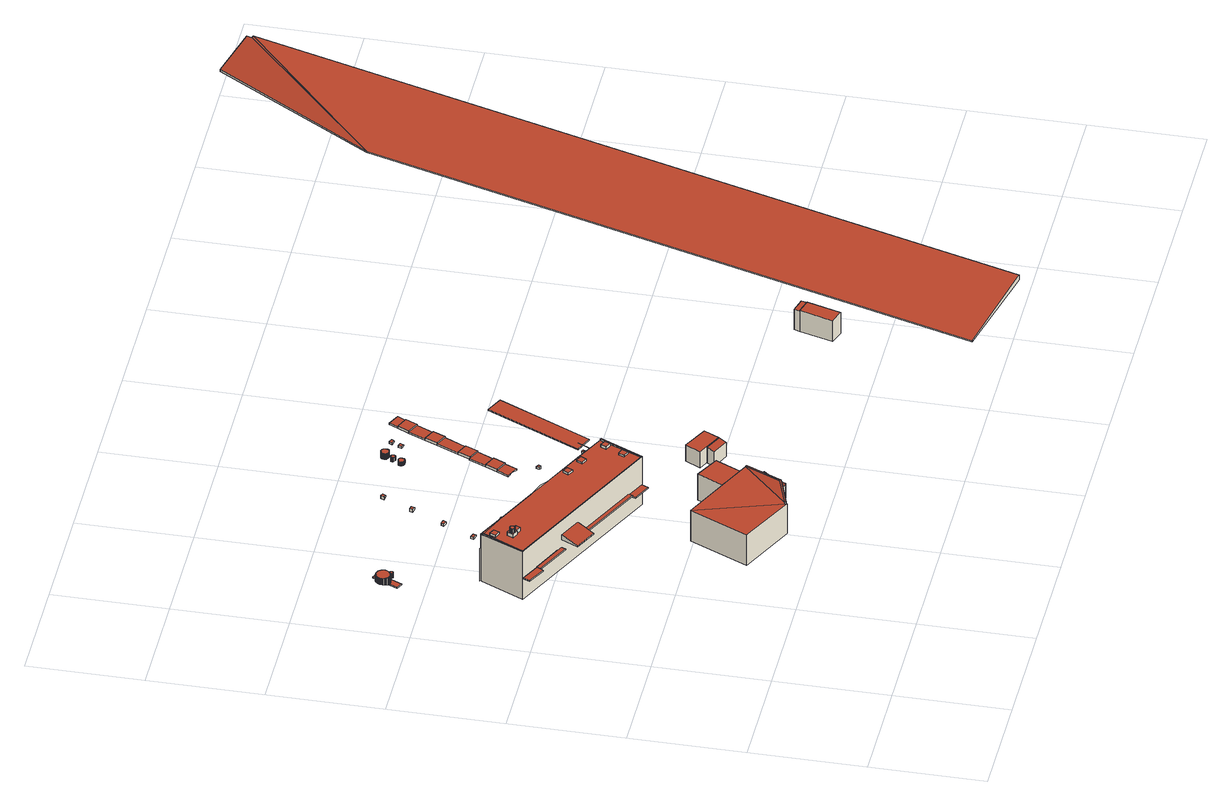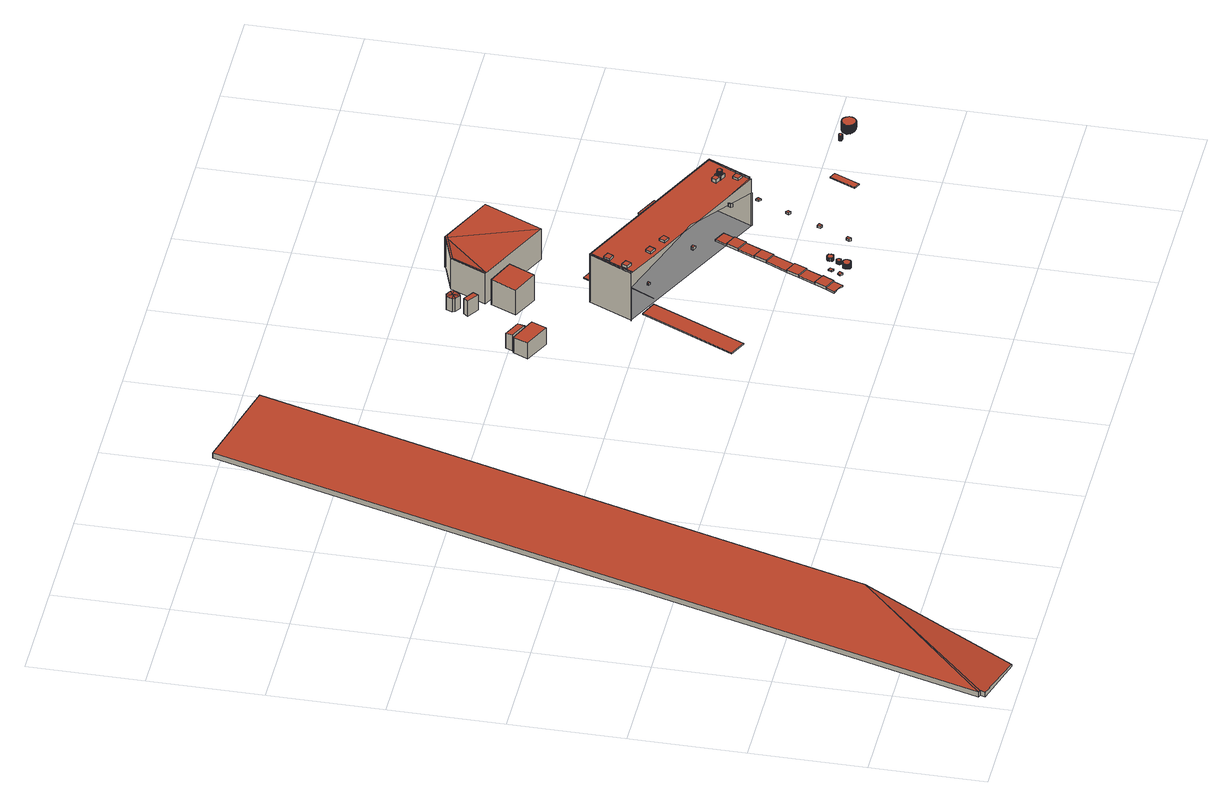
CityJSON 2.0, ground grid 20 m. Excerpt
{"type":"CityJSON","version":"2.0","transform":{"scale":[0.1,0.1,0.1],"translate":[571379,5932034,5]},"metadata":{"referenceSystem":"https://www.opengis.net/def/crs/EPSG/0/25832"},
"CityObjects":{
"building1":{"type":"Building","attributes":{"Grundfläche 2D":"11258.269333","Grundhöhe NN":"5.771"},"children":["building1-1","building1-2","building1-3"]},
"building1-1":{"type":"BuildingInstallation","parents":["building1"],"geometry":[{"type":"MultiSurface","lod":"3","boundaries":[[[0,1,2,3,4,5,6,7,8,9,10,11,12,13,14,15,16,17,18,19,20,21,22,23,24,25,26,27,28,29,30,31,32,33,34,35,36,37,38,39,40,41,42,43,44,45,46,47,48,49,50,51,52,53,54,55,56,57,58,59,60,61,62,63,64,65,66,67,68,69,70,71,72,73,74,75]],[[4,3,76,77]],[[5,4,77,78]],[[6,5,78,79]],[[7,6,79,80]],[[74,73,81,82]],[[75,74,82,83]],[[0,75,83,84]],[[1,0,84,85]],[[2,1,85,86]],[[3,2,86,76]],[[8,7,80,87]],[[9,8,87,88]],[[10,9,88,89]],[[11,10,89,90]],[[12,11,90,91]],[[13,12,91,92]],[[14,13,92,93]],[[15,14,93,94]],[[16,15,94,95]],[[17,16,95,96]],[[18,17,96,97]],[[19,18,97,98]],[[20,19,98,99]],[[21,20,99,100]],[[22,21,100,101]],[[23,22,101,102]],[[24,23,102,103]],[[25,24,103,104]],[[25,104,105]],[[26,25,105,106]],[[27,26,106,107]],[[28,27,107,108]],[[29,28,108,109]],[[30,29,109,110]],[[31,30,110,111]],[[32,31,111,112]],[[33,32,112,113]],[[34,33,113,114]],[[35,34,114,115]],[[36,35,115,116]],[[37,36,116,117]],[[38,37,117,118]],[[39,38,118,119]],[[40,39,119,120]],[[41,40,120,121]],[[42,41,121,122]],[[43,42,122,123]],[[44,43,123,124]],[[45,44,124,125]],[[46,45,125,126]],[[47,46,126,127]],[[48,47,127,128]],[[49,48,128,129]],[[50,49,129,130]],[[51,50,130,131]],[[52,51,131,132]],[[53,52,132,133]],[[54,53,133,134]],[[55,54,134,135]],[[56,55,135,136]],[[57,56,136,137]],[[58,57,137,138]],[[59,58,138,139]],[[60,59,139,140]],[[61,60,140,141]],[[62,61,141,142]],[[63,62,142,143]],[[64,63,143,144]],[[65,64,144,145]],[[66,65,145,146]],[[67,66,146,147]],[[68,67,147,148]],[[69,68,148,149]],[[70,69,149,150]],[[71,70,150,151]],[[72,71,151,152]],[[73,72,152,81]]],"semantics":{"surfaces":[{"type":"RoofSurface"},{"type":"WallSurface"}],"values":[0,1,1,1,1,1,1,1,1,1,1,1,1,1,1,1,1,1,1,1,1,1,1,1,1,1,1,1,1,1,1,1,1,1,1,1,1,1,1,1,1,1,1,1,1,1,1,1,1,1,1,1,1,1,1,1,1,1,1,1,1,1,1,1,1,1,1,1,1,1,1,1,1,1,1,1,1,1]}}]},
"building1-2":{"type":"BuildingInstallation","parents":["building1"],"geometry":[{"type":"MultiSurface","lod":"3","boundaries":[[[153,154,155,156,157,158,159,160,161,162,163,164,165,166,167,168,169,170,171,172,173,174,175,176]],[[177,153,176,178]],[[154,153,177,179]],[[155,154,179,180]],[[156,155,180,181]],[[157,156,181,182]],[[158,157,182,183]],[[159,158,183,184]],[[160,159,184,185]],[[160,185,186]],[[161,160,186,187]],[[162,161,187,188]],[[163,162,188,189]],[[164,163,189,190]],[[165,164,190,191]],[[166,165,191,192]],[[167,166,192,193]],[[168,167,193,194]],[[169,168,194,195]],[[170,169,195,196]],[[171,170,196,197]],[[172,171,197,198]],[[173,172,198,199]],[[200,174,173,199]],[[174,200,201]],[[202,175,174,201]],[[176,175,202,178]]],"semantics":{"surfaces":[{"type":"RoofSurface"},{"type":"WallSurface"}],"values":[0,1,1,1,1,1,1,1,1,1,1,1,1,1,1,1,1,1,1,1,1,1,1,1,1,1,1]}}]},
"building1-3":{"type":"BuildingInstallation","parents":["building1"],"geometry":[{"type":"MultiSurface","lod":"3","boundaries":[[[203,204,205,206]],[[207,208,206,205]],[[208,209,203,206]],[[209,210,204,203]],[[210,207,205,204]],[[210,209,208,207]]],"semantics":{"surfaces":[{"type":"RoofSurface"},{"type":"WallSurface"},{"type":"OuterCeilingSurface"}],"values":[0,1,1,1,1,2]}}]},
"building2":{"type":"Building","attributes":{"Grundfläche 2D":"3226.239899","Grundhöhe NN":"5.572"},"children":["building2-1","building2-2","building2-3","building2-4","building2-5","building2-6","building2-7","building2-8","building2-9","building2-10","building2-11","building2-12","building2-13","building2-14","building2-15","building2-16","building2-17","building2-18","building2-19","building2-20","building2-21","building2-22","building2-23","building2-24","building2-25","building2-26","building2-27","building2-28","building2-29","building2-30","building2-31","building2-32","building2-33","building2-34","building2-35","building2-36"],"geometry":[{"type":"MultiSurface","lod":"3","boundaries":[[[211,212,213,214,215,216,217]],[[218,219,217,216]],[[215,214,220]],[[221,216,215,220]],[[222,223,224,212,211,217]],[[225,213,212,224]],[[226,221,220,214,213,225,227,228]],[[226,229,221]],[[228,230,231,232,226]],[[227,225,224,223]],[[230,228,227]],[[227,223,222,231,230]],[[233,231,222,234]],[[233,235,231]]],"semantics":{"surfaces":[{"type":"WallSurface"},{"type":"RoofSurface"},{"type":"GroundSurface"}],"values":[0,0,1,0,2,0,1,0,0,0,1,0,0,1]}}]},
"building2-1":{"type":"BuildingInstallation","parents":["building2"],"geometry":[{"type":"MultiSurface","lod":"3","boundaries":[[[236,237,238,239,240]],[[237,241,242,243,238]],[[239,238,243,244]],[[240,239,244,245]],[[245,242,241,246,236,240]],[[243,242,245,244]]],"semantics":{"surfaces":[{"type":"RoofSurface"},{"type":"WallSurface"},{"type":"OuterCeilingSurface"}],"values":[0,1,1,1,1,2]}}]},
"building2-2":{"type":"BuildingInstallation","parents":["building2"],"geometry":[{"type":"MultiSurface","lod":"3","boundaries":[[[247,248,249,250,251,252,253,254,255,256,257,258,259,260,261,262,263,264,265,266,267,268,269,270,271,272,273,274,275,276]],[[252,251,277,278]],[[253,252,278,279]],[[254,253,279,280]],[[250,249,281,282]],[[251,250,282,277]],[[248,247,283,284]],[[249,248,284,281]],[[255,254,280,285]],[[256,255,285,286]],[[257,256,286,287]],[[258,257,287,288]],[[259,258,288,289]],[[260,259,289,290]],[[261,260,290,291]],[[262,261,291,292]],[[263,262,292,293]],[[264,263,293,294]],[[265,264,294,295]],[[266,265,295,296]],[[267,266,296,297]],[[268,267,297,298]],[[269,268,298,299]],[[270,269,299,300]],[[271,270,300,301]],[[272,271,301,302]],[[273,272,302,303]],[[274,273,303,304]],[[275,274,304,305]],[[276,275,305,306]],[[247,276,306,283]]],"semantics":{"surfaces":[{"type":"RoofSurface"},{"type":"WallSurface"}],"values":[0,1,1,1,1,1,1,1,1,1,1,1,1,1,1,1,1,1,1,1,1,1,1,1,1,1,1,1,1,1,1]}}]},
"building2-3":{"type":"BuildingInstallation","parents":["building2"],"geometry":[{"type":"MultiSurface","lod":"3","boundaries":[[[307,308,309,310,311,312,313,314,315,316],[292,291,290,289,288,287,286,285,280,279,278,277,282,281,284,283,306,305,304,303,302,301,300,299,298,297,296,295,294,293]],[[317,318,311,310]],[[318,319,320,321,314,313,312,311]],[[321,322,323,316,315,314]],[[323,324,325,308,307,316]],[[325,326,309,308]]],"semantics":{"surfaces":[{"type":"RoofSurface"},{"type":"WallSurface"}],"values":[0,1,1,1,1,1]}}]},
"building2-4":{"type":"BuildingInstallation","parents":["building2"],"geometry":[{"type":"MultiSurface","lod":"3","boundaries":[[[327,328,329,330]],[[330,329,331,241,237]],[[330,237,236,327]],[[327,236,246,332,328]],[[329,328,332,331]],[[332,246,241,331]]],"semantics":{"surfaces":[{"type":"RoofSurface"},{"type":"WallSurface"},{"type":"OuterCeilingSurface"}],"values":[0,1,1,1,1,2]}}]},
"building2-5":{"type":"BuildingInstallation","parents":["building2"],"geometry":[{"type":"MultiSurface","lod":"3","boundaries":[[[333,334,335,336]],[[337,338,336,335]],[[333,336,338,339]],[[339,340,334,333]],[[335,334,340,337]]],"semantics":{"surfaces":[{"type":"RoofSurface"},{"type":"WallSurface"}],"values":[0,1,1,1,1]}}]},
"building2-6":{"type":"BuildingInstallation","parents":["building2"],"geometry":[{"type":"MultiSurface","lod":"3","boundaries":[[[341,310,309,342]],[[343,317,310,341]],[[326,344,342,309]],[[344,343,341,342]]],"semantics":{"surfaces":[{"type":"RoofSurface"},{"type":"WallSurface"}],"values":[0,1,1,1]}}]},
"building2-7":{"type":"BuildingInstallation","parents":["building2"],"geometry":[{"type":"MultiSurface","lod":"3","boundaries":[[[345,346,347,348]],[[346,345,349,350]],[[348,351,349,345]],[[347,346,350,352]],[[348,347,352,351]],[[350,349,351,352]]],"semantics":{"surfaces":[{"type":"RoofSurface"},{"type":"WallSurface"},{"type":"OuterCeilingSurface"}],"values":[0,1,1,1,1,2]}}]},
"building2-8":{"type":"BuildingInstallation","parents":["building2"],"geometry":[{"type":"MultiSurface","lod":"3","boundaries":[[[353,354,355,356]],[[356,355,357,358]],[[353,356,358,359]],[[354,353,359,360]],[[355,354,360,357]]],"semantics":{"surfaces":[{"type":"RoofSurface"},{"type":"WallSurface"}],"values":[0,1,1,1,1]}}]},
"building2-9":{"type":"BuildingInstallation","parents":["building2"],"geometry":[{"type":"MultiSurface","lod":"3","boundaries":[[[361,362,363,364]],[[364,363,365,366]],[[361,364,366,367]],[[362,361,367,368]],[[363,362,368,365]]],"semantics":{"surfaces":[{"type":"RoofSurface"},{"type":"WallSurface"}],"values":[0,1,1,1,1]}}]},
"building2-10":{"type":"BuildingInstallation","parents":["building2"],"geometry":[{"type":"MultiSurface","lod":"3","boundaries":[[[369,370,371,372]],[[372,371,373,374]],[[369,372,374,375]],[[370,369,375,376]],[[371,370,376,373]]],"semantics":{"surfaces":[{"type":"RoofSurface"},{"type":"WallSurface"}],"values":[0,1,1,1,1]}}]},
"building2-11":{"type":"BuildingInstallation","parents":["building2"],"geometry":[{"type":"MultiSurface","lod":"3","boundaries":[[[377,378,379,380,381,382,383,384]],[[227,385,379,378]],[[380,379,385,386]],[[386,387,381,380]],[[382,381,387,388]],[[388,214,383,382]],[[214,213,384,383]],[[213,225,377,384]],[[225,227,378,377]]],"semantics":{"surfaces":[{"type":"RoofSurface"},{"type":"WallSurface"}],"values":[0,1,1,1,1,1,1,1,1]}}]},
"building2-12":{"type":"BuildingInstallation","parents":["building2"],"geometry":[{"type":"MultiSurface","lod":"3","boundaries":[[[389,390,391,392]],[[392,391,393,394]],[[389,392,394,395]],[[390,389,395,396]],[[391,390,396,393]],[[396,395,394,393]]],"semantics":{"surfaces":[{"type":"RoofSurface"},{"type":"WallSurface"},{"type":"OuterCeilingSurface"}],"values":[0,1,1,1,1,2]}}]},
"building2-13":{"type":"BuildingInstallation","parents":["building2"],"geometry":[{"type":"MultiSurface","lod":"3","boundaries":[[[397,398,399,400]],[[401,402,400,399]],[[400,402,403,397]],[[403,404,398,397]],[[399,398,404,401]]],"semantics":{"surfaces":[{"type":"RoofSurface"},{"type":"WallSurface"}],"values":[0,1,1,1,1]}}]},
"building2-14":{"type":"BuildingInstallation","parents":["building2"],"geometry":[{"type":"MultiSurface","lod":"3","boundaries":[[[405,406,407,408]],[[408,407,409,410]],[[410,411,405,408]],[[406,405,411,412]],[[412,409,407,406]]],"semantics":{"surfaces":[{"type":"RoofSurface"},{"type":"WallSurface"}],"values":[0,1,1,1,1]}}]},
"building2-15":{"type":"BuildingInstallation","parents":["building2"],"geometry":[{"type":"MultiSurface","lod":"3","boundaries":[[[413,414,415,416]],[[417,418,413,416]],[[416,415,419,417]],[[418,420,414,413]],[[415,414,420,419]]],"semantics":{"surfaces":[{"type":"RoofSurface"},{"type":"WallSurface"}],"values":[0,1,1,1,1]}}]},
"building2-16":{"type":"BuildingInstallation","parents":["building2"],"geometry":[{"type":"MultiSurface","lod":"3","boundaries":[[[421,422,396,423]],[[423,396,424,425]],[[421,423,425,426]],[[426,427,422,421]],[[422,427,424,396]],[[426,425,424,427]]],"semantics":{"surfaces":[{"type":"RoofSurface"},{"type":"WallSurface"},{"type":"OuterCeilingSurface"}],"values":[0,1,1,1,1,2]}}]},
"building2-17":{"type":"BuildingInstallation","parents":["building2"],"geometry":[{"type":"MultiSurface","lod":"3","boundaries":[[[428,429,430,431]],[[432,433,430,429]],[[434,435,431,430,433]],[[435,436,428,431]]],"semantics":{"surfaces":[{"type":"RoofSurface"},{"type":"WallSurface"}],"values":[0,1,1,1]}}]},
"building2-18":{"type":"BuildingInstallation","parents":["building2"],"geometry":[{"type":"MultiSurface","lod":"3","boundaries":[[[437,438,439,440]],[[440,439,441,442]],[[437,440,442,443]],[[438,437,443,444]],[[439,438,444,441]]],"semantics":{"surfaces":[{"type":"RoofSurface"},{"type":"WallSurface"}],"values":[0,1,1,1,1]}}]},
"building2-19":{"type":"BuildingInstallation","parents":["building2"],"geometry":[{"type":"MultiSurface","lod":"3","boundaries":[[[445,446,447,448]],[[449,432,429,445,448,450]],[[429,428,446,445]],[[436,451,452,447,446,428]],[[452,450,448,447]]],"semantics":{"surfaces":[{"type":"RoofSurface"},{"type":"WallSurface"}],"values":[0,1,1,1,1]}}]},
"building2-20":{"type":"BuildingInstallation","parents":["building2"],"geometry":[{"type":"MultiSurface","lod":"3","boundaries":[[[453,454,455,456]],[[457,458,456,455]],[[453,456,458,459]],[[459,460,454,453]],[[455,454,460,457]]],"semantics":{"surfaces":[{"type":"RoofSurface"},{"type":"WallSurface"}],"values":[0,1,1,1,1]}}]},
"building2-21":{"type":"BuildingInstallation","parents":["building2"],"geometry":[{"type":"MultiSurface","lod":"3","boundaries":[[[461,462,463,464]],[[465,466,464,463]],[[461,464,466,467]],[[462,461,467,468]],[[468,465,463,462]]],"semantics":{"surfaces":[{"type":"RoofSurface"},{"type":"WallSurface"}],"values":[0,1,1,1,1]}}]},
"building2-22":{"type":"BuildingInstallation","parents":["building2"],"geometry":[{"type":"MultiSurface","lod":"3","boundaries":[[[469,450,452,470,471]],[[451,472,470,452]],[[473,474,469,471]],[[450,469,474,449]]],"semantics":{"surfaces":[{"type":"RoofSurface"},{"type":"WallSurface"}],"values":[0,1,1,1]}}]},
"building2-23":{"type":"BuildingInstallation","parents":["building2"],"geometry":[{"type":"MultiSurface","lod":"3","boundaries":[[[475,476,477,478,479,480,481,482,483,484,485,486,487,488,489,490,491,492,493,494,495,496,497,498,499,500,501,502,503,504,505,506,507,508,509,510,511,512,513,514,515]],[[476,475,516,517]],[[477,476,517,518]],[[478,477,518,519]],[[479,478,519,520]],[[480,479,520,521]],[[481,480,521,522]],[[482,481,522,523]],[[483,482,523,524]],[[484,483,524,525]],[[485,484,525,526]],[[486,485,526,527]],[[487,486,527,528]],[[488,487,528,529]],[[489,488,529,530]],[[490,489,530,531]],[[491,490,531,532]],[[492,491,532,533]],[[493,492,533,534]],[[494,493,534,535]],[[494,535,536]],[[495,494,536,537]],[[496,495,537,538]],[[497,496,538,539]],[[498,497,539,540]],[[499,498,540,541]],[[500,499,541,542]],[[501,500,542,543]],[[502,501,543,544]],[[503,502,544,545]],[[504,503,545,546]],[[505,504,546,547]],[[506,505,547,548]],[[507,506,548,549]],[[508,507,549,550]],[[509,508,550,551]],[[509,551,552]],[[510,509,552,553]],[[511,510,553,554]],[[512,511,554,555]],[[513,512,555,556]],[[514,513,556,557]],[[515,514,557,558]],[[475,515,558,516]]],"semantics":{"surfaces":[{"type":"RoofSurface"},{"type":"WallSurface"}],"values":[0,1,1,1,1,1,1,1,1,1,1,1,1,1,1,1,1,1,1,1,1,1,1,1,1,1,1,1,1,1,1,1,1,1,1,1,1,1,1,1,1,1,1,1]}}]},
"building2-24":{"type":"BuildingInstallation","parents":["building2"],"geometry":[{"type":"MultiSurface","lod":"3","boundaries":[[[559,560,561,562]],[[472,563,564,560,559,470]],[[564,565,561,560]],[[566,473,471,562,561,565]],[[471,470,559,562]]],"semantics":{"surfaces":[{"type":"RoofSurface"},{"type":"WallSurface"}],"values":[0,1,1,1,1]}}]},
"building2-25":{"type":"BuildingInstallation","parents":["building2"],"geometry":[{"type":"MultiSurface","lod":"3","boundaries":[[[567,568,569,570]],[[571,572,570,569]],[[567,570,572,573]],[[573,574,568,567]],[[569,568,574,571]]],"semantics":{"surfaces":[{"type":"RoofSurface"},{"type":"WallSurface"}],"values":[0,1,1,1,1]}}]},
"building2-26":{"type":"BuildingInstallation","parents":["building2"],"geometry":[{"type":"MultiSurface","lod":"3","boundaries":[[[575,576,577,578,579,580,581,582,583,584,585,586,587,588,589,590,591,592,593,594,595,596,597,598,599,600,601]],[[602,603,576,575]],[[603,604,577,576]],[[604,605,578,577]],[[605,606,579,578]],[[606,607,580,579]],[[607,608,581,580]],[[608,609,582,581]],[[609,610,583,582]],[[610,611,583]],[[611,612,584,583]],[[612,613,585,584]],[[613,614,586,585]],[[614,615,587,586]],[[615,616,588,587]],[[616,617,588]],[[617,618,589,588]],[[618,619,590,589]],[[619,620,591,590]],[[620,621,592,591]],[[621,622,593,592]],[[622,623,594,593]],[[623,624,595,594]],[[624,625,596,595]],[[625,626,596]],[[626,627,597,596]],[[627,628,598,597]],[[628,629,599,598]],[[629,630,600,599]],[[630,631,601,600]],[[631,632,575,601]],[[632,602,575]]],"semantics":{"surfaces":[{"type":"RoofSurface"},{"type":"WallSurface"}],"values":[0,1,1,1,1,1,1,1,1,1,1,1,1,1,1,1,1,1,1,1,1,1,1,1,1,1,1,1,1,1,1,1]}}]},
"building2-27":{"type":"BuildingInstallation","parents":["building2"],"geometry":[{"type":"MultiSurface","lod":"3","boundaries":[[[633,634,635,636]],[[636,635,637,638]],[[633,636,638,639]],[[634,633,639,640]],[[635,634,640,637]]],"semantics":{"surfaces":[{"type":"RoofSurface"},{"type":"WallSurface"}],"values":[0,1,1,1,1]}}]},
"building2-28":{"type":"BuildingInstallation","parents":["building2"],"geometry":[{"type":"MultiSurface","lod":"3","boundaries":[[[641,642,643,644,645,646,647,648,649,650,651,652,653,654,655,656,657,658,659,660,661,662,663,664,665,666,667,668,669,670,671,672,673,674,675,676,677,678,679,680,681,682,683,684,685,686,687,688,689,690]],[[691,692,673,672]],[[692,693,674,673]],[[693,694,675,674]],[[694,695,676,675]],[[695,696,677,676]],[[696,697,678,677]],[[697,698,679,678]],[[698,699,680,679]],[[699,700,681,680]],[[700,701,682,681]],[[701,702,683,682]],[[702,703,684,683]],[[703,704,685,684]],[[704,705,686,685]],[[705,706,687,686]],[[706,707,688,687]],[[707,708,689,688]],[[708,709,690,689]],[[709,710,641,690]],[[710,711,642,641]],[[711,712,643,642]],[[712,713,644,643]],[[713,714,645,644]],[[714,715,646,645]],[[715,716,647,646]],[[716,717,648,647]],[[717,718,649,648]],[[718,719,650,649]],[[719,720,651,650]],[[720,721,652,651]],[[721,722,653,652]],[[722,723,654,653]],[[723,724,655,654]],[[724,725,656,655]],[[725,726,657,656]],[[726,727,658,657]],[[727,728,659,658]],[[728,729,660,659]],[[729,730,661,660]],[[730,731,661]],[[731,732,662,661]],[[732,733,663,662]],[[733,734,664,663]],[[734,735,665,664]],[[735,736,666,665]],[[736,737,667,666]],[[737,738,668,667]],[[738,739,668]],[[739,740,669,668]],[[740,741,670,669]],[[741,742,671,670]],[[742,691,672,671]]],"semantics":{"surfaces":[{"type":"RoofSurface"},{"type":"WallSurface"}],"values":[0,1,1,1,1,1,1,1,1,1,1,1,1,1,1,1,1,1,1,1,1,1,1,1,1,1,1,1,1,1,1,1,1,1,1,1,1,1,1,1,1,1,1,1,1,1,1,1,1,1,1,1,1]}}]},
"building2-29":{"type":"BuildingInstallation","parents":["building2"],"geometry":[{"type":"MultiSurface","lod":"3","boundaries":[[[565,564,743,744]],[[563,745,743,564]],[[746,566,565,744]]],"semantics":{"surfaces":[{"type":"RoofSurface"},{"type":"WallSurface"}],"values":[0,1,1]}}]},
"building2-30":{"type":"BuildingInstallation","parents":["building2"],"geometry":[{"type":"MultiSurface","lod":"3","boundaries":[[[747,748,749,750]],[[750,749,751,752]],[[747,750,752,753]],[[748,747,753,754]],[[749,748,754,751]]],"semantics":{"surfaces":[{"type":"RoofSurface"},{"type":"WallSurface"}],"values":[0,1,1,1,1]}}]},
"building2-31":{"type":"BuildingInstallation","parents":["building2"],"geometry":[{"type":"MultiSurface","lod":"3","boundaries":[[[755,756,757,758]],[[759,746,744,756,755,760]],[[744,743,757,756]],[[745,761,762,758,757,743]],[[762,760,755,758]]],"semantics":{"surfaces":[{"type":"RoofSurface"},{"type":"WallSurface"}],"values":[0,1,1,1,1]}}]},
"building2-32":{"type":"BuildingInstallation","parents":["building2"],"geometry":[{"type":"MultiSurface","lod":"3","boundaries":[[[763,764,765,766]],[[766,765,767,768]],[[763,766,768,769]],[[764,763,769,770]],[[765,764,770,767]]],"semantics":{"surfaces":[{"type":"RoofSurface"},{"type":"WallSurface"}],"values":[0,1,1,1,1]}}]},
"building2-33":{"type":"BuildingInstallation","parents":["building2"],"geometry":[{"type":"MultiSurface","lod":"3","boundaries":[[[760,762,771,772]],[[761,773,771,762]],[[774,759,760,772]]],"semantics":{"surfaces":[{"type":"RoofSurface"},{"type":"WallSurface"}],"values":[0,1,1]}}]},
"building2-34":{"type":"BuildingInstallation","parents":["building2"],"geometry":[{"type":"MultiSurface","lod":"3","boundaries":[[[775,776,777,778]],[[779,780,776,775]],[[781,774,772,777,776,780]],[[772,771,778,777]],[[773,782,779,775,778,771]]],"semantics":{"surfaces":[{"type":"RoofSurface"},{"type":"WallSurface"}],"values":[0,1,1,1,1]}}]},
"building2-35":{"type":"BuildingInstallation","parents":["building2"],"geometry":[{"type":"MultiSurface","lod":"3","boundaries":[[[780,779,783,784]],[[782,785,783,779]],[[786,784,783,785,787]],[[786,781,780,784]]],"semantics":{"surfaces":[{"type":"RoofSurface"},{"type":"WallSurface"}],"values":[0,1,1,1]}}]},
"building2-36":{"type":"BuildingInstallation","parents":["building2"],"geometry":[{"type":"MultiSurface","lod":"3","boundaries":[[[788,789,790,791]],[[792,793,791,790]],[[793,794,788,791]],[[794,795,789,788]],[[795,792,790,789]],[[795,794,793,792]]],"semantics":{"surfaces":[{"type":"RoofSurface"},{"type":"WallSurface"},{"type":"OuterCeilingSurface"}],"values":[0,1,1,1,1,2]}}]},
"building3":{"type":"Building","attributes":{"Grundfläche 2D":"164.027054","Grundhöhe NN":"6.230"},"children":["building3-1"],"geometry":[{"type":"Solid","lod":"3","boundaries":[[[[796,797,798,799]],[[798,800,801,802]],[[799,798,802,801]],[[803,801,800]],[[797,796,804,805]],[[798,797,805,806]],[[800,798,806,807]],[[803,800,807,808]],[[799,801,803,808,809]],[[796,799,809,804]],[[809,808,807,806,805,804]]]],"semantics":{"surfaces":[{"type":"RoofSurface"},{"type":"WallSurface"},{"type":"GroundSurface"}],"values":[[0,0,0,0,1,1,1,1,1,1,2]]}}]},
"building3-1":{"type":"BuildingInstallation","parents":["building3"],"geometry":[{"type":"MultiSurface","lod":"3","boundaries":[[[810,811,812,813,814,815]],[[798,800,812,811]],[[800,803,813,812]],[[803,801,814,813]],[[801,816,815,814]],[[816,802,817,810,815]],[[817,798,811,810]]],"semantics":{"surfaces":[{"type":"RoofSurface"},{"type":"WallSurface"}],"values":[0,1,1,1,1,1,1]}}]},
"building4":{"type":"Building","attributes":{"Grundfläche 2D":"3.510835","Grundhöhe NN":"5.704"},"geometry":[{"type":"Solid","lod":"3","boundaries":[[[[818,819,820]],[[818,821,819]],[[818,820,822]],[[818,822,823]],[[818,823,824]],[[818,824,825]],[[818,825,826]],[[818,826,821]],[[827,828,820,819]],[[828,829,822,820]],[[829,830,823,822]],[[830,831,824,823]],[[831,832,825,824]],[[832,833,826,825]],[[834,827,819,821]],[[833,834,821,826]],[[829,828,827,834,833,832,831,830]]]],"semantics":{"surfaces":[{"type":"RoofSurface"},{"type":"WallSurface"},{"type":"GroundSurface"}],"values":[[0,0,0,0,0,0,0,0,1,1,1,1,1,1,1,1,2]]}}]},
"building5":{"type":"Building","attributes":{"Grundfläche 2D":"24.958506","Grundhöhe NN":"6.230"},"geometry":[{"type":"Solid","lod":"3","boundaries":[[[[835,836,837,838]],[[839,840,838,837]],[[840,841,835,838]],[[841,842,836,835]],[[842,839,837,836]],[[842,841,840,839]]]],"semantics":{"surfaces":[{"type":"RoofSurface"},{"type":"WallSurface"},{"type":"GroundSurface"}],"values":[[0,1,1,1,1,2]]}}]},
"building6":{"type":"Building","attributes":{"Grundfläche 2D":"2.275929","Grundhöhe NN":"5.865"},"geometry":[{"type":"Solid","lod":"3","boundaries":[[[[843,844,845,846]],[[847,848,846,845]],[[848,849,843,846]],[[849,850,844,843]],[[850,847,845,844]],[[850,849,848,847]]]],"semantics":{"surfaces":[{"type":"RoofSurface"},{"type":"WallSurface"},{"type":"GroundSurface"}],"values":[[0,1,1,1,1,2]]}}]},
"building7":{"type":"Building","attributes":{"Grundfläche 2D":"4.786768","Grundhöhe NN":"5.799"},"geometry":[{"type":"Solid","lod":"3","boundaries":[[[[851,852,853,854]],[[855,856,854,853]],[[856,857,851,854]],[[857,858,852,851]],[[858,855,853,852]],[[858,857,856,855]]]],"semantics":{"surfaces":[{"type":"RoofSurface"},{"type":"WallSurface"},{"type":"GroundSurface"}],"values":[[0,1,1,1,1,2]]}}]},
"building8":{"type":"Building","attributes":{"Grundfläche 2D":"14.729850","Grundhöhe NN":"5.728"},"geometry":[{"type":"Solid","lod":"3","boundaries":[[[[859,860,861,862]],[[863,864,862,861]],[[864,865,859,862]],[[865,866,860,859]],[[866,863,861,860]],[[866,865,864,863]]]],"semantics":{"surfaces":[{"type":"RoofSurface"},{"type":"WallSurface"},{"type":"GroundSurface"}],"values":[[0,1,1,1,1,2]]}}]},
"building9":{"type":"Building","attributes":{"Grundfläche 2D":"18.761823","Grundhöhe NN":"5.900"},"children":["building9-1"],"geometry":[{"type":"Solid","lod":"3","boundaries":[[[[867,868,869,870]],[[871,872,873,874]],[[871,874,875,876]],[[872,871,876,877]],[[873,872,877,878]],[[869,879,875,874,870]],[[870,874,873,867]],[[867,873,878,880,868]],[[869,868,880,879]],[[880,878,877,876,875,879]]]],"semantics":{"surfaces":[{"type":"RoofSurface"},{"type":"WallSurface"},{"type":"GroundSurface"}],"values":[[0,0,1,1,1,1,1,1,1,2]]}}]},
"building9-1":{"type":"BuildingInstallation","parents":["building9"],"geometry":[{"type":"MultiSurface","lod":"3","boundaries":[[[881,882,883,884,885]],[[883,886,887,888]],[[888,884,883]],[[889,884,888]],[[882,881,890,891]],[[883,882,891,892]],[[886,883,892,893]],[[887,886,893,894]],[[888,887,894,895]],[[889,888,895,896]],[[884,889,896,897]],[[881,885,898,890]],[[885,884,897,898]],[[898,897,896,895,894,893,892,891,890]]],"semantics":{"surfaces":[{"type":"RoofSurface"},{"type":"WallSurface"},{"type":"OuterCeilingSurface"}],"values":[0,0,0,0,1,1,1,1,1,1,1,1,1,2]}}]}
},
"vertices":[
[21,838,118],[21,839,118],[22,839,118],[23,840,118],[24,841,118],[24,842,118],[25,843,118],[25,844,118],[25,845,118],[26,846,118],[26,847,118],[26,848,118],[26,849,118],[26,850,118],[25,851,118],[25,852,118],[25,853,118],[24,854,118],[24,855,118],[23,855,118],[23,856,118],[22,857,118],[21,858,118],[20,858,118],[19,859,118],[18,859,118],[16,860,118],[15,860,118],[14,860,118],[13,860,118],[12,860,118],[11,860,118],[11,859,118],[10,859,118],[9,859,118],[8,859,118],[8,858,118],[7,858,118],[6,857,118],[5,856,118],[4,855,118],[4,854,118],[3,853,118],[3,852,118],[2,851,118],[2,850,118],[2,849,118],[2,848,118],[2,847,118],[2,846,118],[3,844,118],[3,843,118],[3,842,118],[4,842,118],[4,841,118],[5,841,118],[5,840,118],[6,839,118],[7,838,118],[8,838,118],[8,837,118],[9,837,118],[10,837,118],[11,837,118],[11,836,118],[12,836,118],[13,836,118],[14,836,118],[15,836,118],[16,836,118],[17,836,118],[17,837,118],[18,837,118],[19,837,118],[20,837,118],[20,838,118],[23,840,100],[24,841,100],[24,842,100],[25,843,100],[25,844,100],[19,837,101],[20,837,101],[20,838,101],[21,838,100],[21,839,100],[22,839,100],[25,845,100],[26,846,100],[26,847,100],[26,848,100],[26,849,101],[26,850,101],[25,851,101],[25,852,101],[25,853,101],[24,854,101],[24,855,102],[23,855,102],[23,856,102],[22,857,102],[21,858,103],[20,858,103],[19,859,103],[18,859,103],[18,859,104],[16,860,104],[15,860,104],[14,860,104],[13,860,105],[12,860,105],[11,860,105],[11,859,105],[10,859,105],[9,859,105],[8,859,106],[8,858,106],[7,858,106],[6,857,106],[5,856,106],[4,855,106],[4,854,106],[3,853,106],[3,852,106],[2,851,106],[2,850,106],[2,849,106],[2,848,106],[2,847,106],[2,846,106],[3,844,105],[3,843,105],[3,842,105],[4,842,105],[4,841,105],[5,841,104],[5,840,104],[6,839,104],[7,838,104],[8,838,103],[8,837,103],[9,837,103],[10,837,103],[11,837,103],[11,836,102],[12,836,102],[13,836,102],[14,836,102],[15,836,102],[16,836,101],[17,836,101],[17,837,101],[18,837,101],
[40,836,106],[40,837,106],[41,838,106],[41,839,106],[41,840,106],[40,840,106],[40,841,106],[39,841,106],[39,842,106],[38,842,106],[37,842,106],[36,842,106],[36,841,106],[35,841,106],[35,840,106],[34,839,106],[34,838,106],[35,838,106],[35,837,106],[35,836,106],[36,836,106],[37,836,106],[38,836,106],[39,836,106],[40,836,96],[39,836,96],[40,837,96],[41,838,96],[41,839,96],[41,840,96],[40,840,96],[40,841,96],[39,841,96],[39,841,97],[39,842,97],[38,842,97],[37,842,97],[36,842,97],[36,841,97],[35,841,97],[35,840,97],[34,839,97],[34,838,97],[35,838,97],[35,837,97],[35,836,97],[36,836,97],[37,836,97],[37,836,96],[38,836,96],
[103,876,52],[92,881,52],[71,836,52],[82,831,52],[71,836,50],[82,831,50],[103,876,50],[92,881,50],
[177,716,6],[141,642,6],[141,642,102],[177,716,100],[178,719,100],[178,719,72],[178,719,6],[177,720,72],[177,720,6],[233,693,100],[307,658,100],[471,579,6],[471,578,6],[435,503,6],[435,503,102],[342,641,100],[471,578,100],[416,606,100],[325,649,104],[471,579,100],[471,579,72],[382,622,92],[473,579,72],[473,579,6],[493,621,72],
[172,618,49],[175,625,49],[142,641,49],[137,629,49],[169,613,49],[175,625,48],[175,625,47],[142,641,47],[137,629,47],[169,613,47],[172,618,48],
[187,664,116],[188,664,116],[188,665,116],[189,665,116],[189,666,116],[189,667,116],[189,668,116],[189,669,116],[189,670,116],[188,670,116],[188,671,116],[187,671,116],[187,672,116],[186,672,116],[185,672,116],[184,672,116],[183,672,116],[183,671,116],[182,671,116],[182,670,116],[181,670,116],[181,669,116],[181,668,116],[181,667,116],[181,666,116],[182,665,116],[183,664,116],[184,664,116],[185,664,116],[186,664,116],[189,666,108],[189,667,108],[189,668,108],[189,669,108],[188,665,108],[189,665,108],[187,664,108],[188,664,108],[189,670,108],[188,670,108],[188,671,108],[187,671,108],[187,672,108],[186,672,108],[185,672,108],[184,672,108],[183,672,108],[183,671,108],[182,671,108],[182,670,108],[181,670,108],[181,669,108],[181,668,108],[181,667,108],[181,666,108],[182,665,108],[183,664,108],[184,664,108],[185,664,108],[186,664,108],
[179,664,108],[188,660,108],[189,661,108],[193,670,108],[193,671,108],[188,673,108],[184,675,108],[182,676,108],[181,674,108],[177,665,108],[193,670,101],[193,671,101],[188,673,101],[184,675,101],[182,676,101],[181,674,101],[177,665,101],[179,664,101],[188,660,101],[189,661,101],
[172,618,50],[232,589,50],[236,597,50],[175,625,50],[236,597,48],[232,589,48],
[173,693,105],[183,689,105],[187,699,105],[177,704,105],[187,699,101],[177,704,101],[173,693,101],[183,689,101],
[202,666,108],[198,657,108],[202,666,101],[198,657,101],
[236,597,75],[222,567,67],[261,548,67],[276,578,75],[236,597,65],[222,567,65],[276,578,65],[261,548,65],
[202,731,79],[204,737,79],[198,740,78],[196,734,78],[198,740,74],[196,734,74],[202,731,76],[204,737,76],
[239,693,92],[241,698,92],[237,700,90],[235,695,90],[237,700,84],[235,695,84],[239,693,85],[241,698,85],
[227,786,80],[230,792,80],[224,794,79],[222,789,79],[224,794,74],[222,789,74],[227,786,76],[230,792,76],
[435,503,103],[471,578,103],[469,579,103],[434,504,103],[143,642,103],[178,716,103],[177,716,103],[141,642,103],[469,579,100],[434,504,102],[143,642,102],[178,716,100],
[398,511,50],[401,519,50],[276,578,50],[272,571,50],[276,578,48],[272,571,48],[398,511,48],[401,519,48],
[255,844,80],[257,850,80],[251,852,80],[249,846,80],[251,852,74],[249,846,74],[255,844,76],[257,850,76],
[274,899,80],[279,897,80],[282,903,80],[277,905,80],[282,903,76],[277,905,74],[274,899,74],[279,897,76],
[364,611,105],[374,606,105],[379,616,105],[369,621,105],[369,621,101],[364,611,101],[379,616,101],[374,606,101],
[427,491,48],[433,504,48],[396,506,48],[401,519,46],[396,506,46],[427,491,46],[433,504,46],
[368,717,105],[348,726,105],[339,706,105],[359,696,105],[348,726,102],[339,706,102],[349,701,104],[359,696,102],[368,717,102],
[380,660,101],[382,664,101],[377,667,101],[375,662,101],[377,667,97],[375,662,97],[380,660,95],[382,664,95],
[348,726,107],[368,717,107],[378,738,107],[358,747,107],[358,747,102],[358,747,105],[378,738,102],[378,738,105],
[408,590,105],[413,600,105],[403,605,105],[398,595,105],[403,605,101],[398,595,101],[408,590,101],[413,600,101],
[440,527,105],[445,538,105],[435,542,105],[430,532,105],[435,542,101],[430,532,102],[440,527,102],[445,538,101],
[372,777,105],[392,767,105],[373,776,105],[392,767,102],[373,776,102],[372,777,102],
[354,892,97],[353,891,97],[352,891,97],[352,890,97],[351,890,97],[351,889,97],[351,888,97],[351,887,97],[350,887,97],[351,886,97],[351,885,97],[351,884,97],[351,883,97],[352,883,97],[352,882,97],[353,882,97],[354,882,97],[354,881,97],[355,881,97],[356,881,97],[357,881,97],[358,881,97],[358,882,97],[359,882,97],[360,882,97],[360,883,97],[361,883,97],[361,884,97],[361,885,97],[361,886,97],[362,887,97],[361,888,97],[361,889,97],[361,890,97],[360,890,97],[360,891,97],[359,891,97],[358,892,97],[357,892,97],[356,892,97],[355,892,97],[354,892,89],[353,891,89],[352,891,89],[352,890,89],[351,890,89],[351,889,89],[351,888,89],[351,887,89],[350,887,89],[351,886,89],[351,885,89],[351,884,89],[351,883,90],[352,883,90],[352,882,90],[353,882,90],[354,882,90],[354,881,90],[355,881,90],[356,881,90],[356,881,91],[357,881,91],[358,881,91],[358,882,91],[359,882,91],[360,882,91],[360,883,91],[361,883,91],[361,884,91],[361,885,91],[361,886,91],[362,887,91],[361,888,91],[361,889,91],[361,890,91],[360,890,91],[360,890,90],[360,891,90],[359,891,90],[358,892,90],[357,892,90],[356,892,90],[355,892,89],
[392,767,107],[402,789,107],[383,798,107],[373,776,107],[402,789,102],[402,789,105],[383,798,105],[383,798,102],
[446,565,106],[456,560,106],[460,570,106],[450,575,106],[460,570,101],[450,575,101],[446,565,101],[456,560,101],
[362,906,97],[361,905,97],[360,905,97],[360,904,97],[360,903,97],[359,903,97],[359,902,97],[359,901,97],[360,901,97],[360,900,97],[361,899,97],[362,898,97],[363,898,97],[364,898,97],[365,898,97],[365,899,97],[366,899,97],[367,900,97],[367,901,97],[367,902,97],[367,903,97],[367,904,97],[366,905,97],[365,905,97],[365,906,97],[364,906,97],[363,906,97],[362,906,89],[361,905,89],[360,905,89],[360,904,89],[360,903,89],[359,903,89],[359,902,89],[359,901,89],[360,901,89],[360,901,90],[360,900,90],[361,899,90],[362,898,90],[363,898,90],[364,898,90],[364,898,91],[365,898,91],[365,899,91],[366,899,91],[367,900,91],[367,901,91],[367,902,91],[367,903,91],[367,904,91],[367,904,90],[366,905,90],[365,905,90],[365,906,90],[364,906,90],[363,906,90],[362,906,90],
[464,604,80],[465,607,80],[462,609,80],[460,605,80],[462,609,76],[460,605,76],[464,604,76],[465,607,76],
[370,910,100],[371,910,100],[372,910,100],[373,910,100],[373,911,100],[374,911,100],[375,911,100],[375,912,100],[376,912,100],[376,913,100],[376,914,100],[377,914,100],[377,915,100],[377,916,100],[377,917,100],[377,918,100],[377,919,100],[377,920,100],[376,920,100],[376,921,100],[375,922,100],[374,922,100],[374,923,100],[373,923,100],[372,923,100],[372,924,100],[371,924,100],[370,924,100],[369,924,100],[369,923,100],[368,923,100],[367,923,100],[366,922,100],[365,922,100],[365,921,100],[364,920,100],[364,919,100],[364,918,100],[363,917,100],[363,916,100],[364,915,100],[364,914,100],[364,913,100],[365,913,100],[365,912,100],[366,912,100],[366,911,100],[367,911,100],[368,910,100],[369,910,100],[367,923,89],[366,922,89],[365,922,89],[365,921,89],[364,920,89],[364,919,89],[364,918,89],[363,917,89],[363,916,89],[364,915,89],[364,914,89],[364,913,89],[365,913,89],[365,912,90],[366,912,90],[366,911,90],[367,911,90],[368,910,90],[369,910,90],[370,910,91],[371,910,91],[372,910,91],[373,910,91],[373,911,91],[374,911,91],[375,911,91],[375,912,91],[376,912,91],[376,913,91],[376,914,91],[377,914,91],[377,915,91],[377,916,91],[377,917,91],[377,918,91],[377,919,91],[377,920,91],[376,920,91],[376,921,91],[375,922,91],[375,922,90],[374,922,90],[374,923,90],[373,923,90],[372,923,90],[372,924,90],[371,924,90],[370,924,90],[370,924,89],[369,924,89],[369,923,89],[368,923,89],
[420,827,105],[400,836,105],[420,827,102],[400,836,102],
[395,891,99],[398,897,99],[392,899,99],[390,893,99],[392,899,95],[390,893,95],[395,891,97],[398,897,97],
[410,858,107],[400,836,107],[420,827,107],[430,849,107],[410,858,102],[410,858,105],[430,849,102],[430,849,105],
[403,908,99],[406,913,99],[400,916,99],[397,910,99],[400,916,95],[397,910,95],[403,908,97],[406,913,97],
[444,878,105],[424,888,105],[444,878,102],[424,888,102],
[454,899,107],[434,908,107],[424,888,107],[444,878,107],[454,899,105],[434,908,105],[434,908,102],[454,899,102],
[462,914,105],[441,924,105],[462,914,102],[441,924,102],[451,919,104],
[599,772,60],[570,786,60],[493,621,60],[522,608,60],[493,621,58],[522,608,58],[599,772,58],[570,786,58],
[297,301,74],[396,254,72],[396,256,72],[345,404,74],[454,276,74],[481,340,74],[399,259,72],[483,339,74],[297,301,12],[396,254,12],[396,256,12],[454,276,12],[483,339,12],[345,404,12],
[396,258,75],[396,256,75],[454,276,75],[483,339,75],[481,340,75],[453,278,75],[453,278,74],[396,258,72],
[497,288,34],[492,298,33],[486,288,33],[497,300,33],[487,282,33],[497,277,33],[503,278,33],[508,289,33],[506,294,33],[492,298,7],[486,288,7],[487,282,7],[497,277,7],[503,278,7],[508,289,7],[506,294,7],[497,300,7],
[482,349,62],[503,394,62],[458,415,64],[437,370,64],[458,415,12],[437,370,12],[482,349,12],[503,394,12],
[512,309,40],[518,317,40],[497,330,39],[492,321,39],[497,330,9],[492,321,9],[512,309,9],[518,317,9],
[589,394,37],[595,407,40],[566,421,40],[559,408,37],[566,421,8],[559,408,8],[589,394,8],[595,407,8],
[610,435,39],[565,457,40],[552,430,39],[598,409,38],[552,430,7],[598,409,7],[610,435,7],[565,457,7],
[949,345,51],[932,287,51],[957,279,51],[974,338,51],[977,348,50],[952,355,50],[949,345,50],[974,338,50],[974,338,9],[977,348,9],[952,355,9],[949,345,9],[957,279,9],[932,287,9],
[1465,1368,85],[1374,1394,79],[1203,1116,77],[1462,1359,85],[1462,1360,85],[888,46,77],[1070,5,85],[1467,1357,85],[1467,1358,85],[1465,1368,75],[1374,1394,75],[1203,1116,75],[888,46,75],[1070,5,75],[1467,1357,75],[1467,1358,75],[1462,1359,75],[1462,1360,75]
]}
